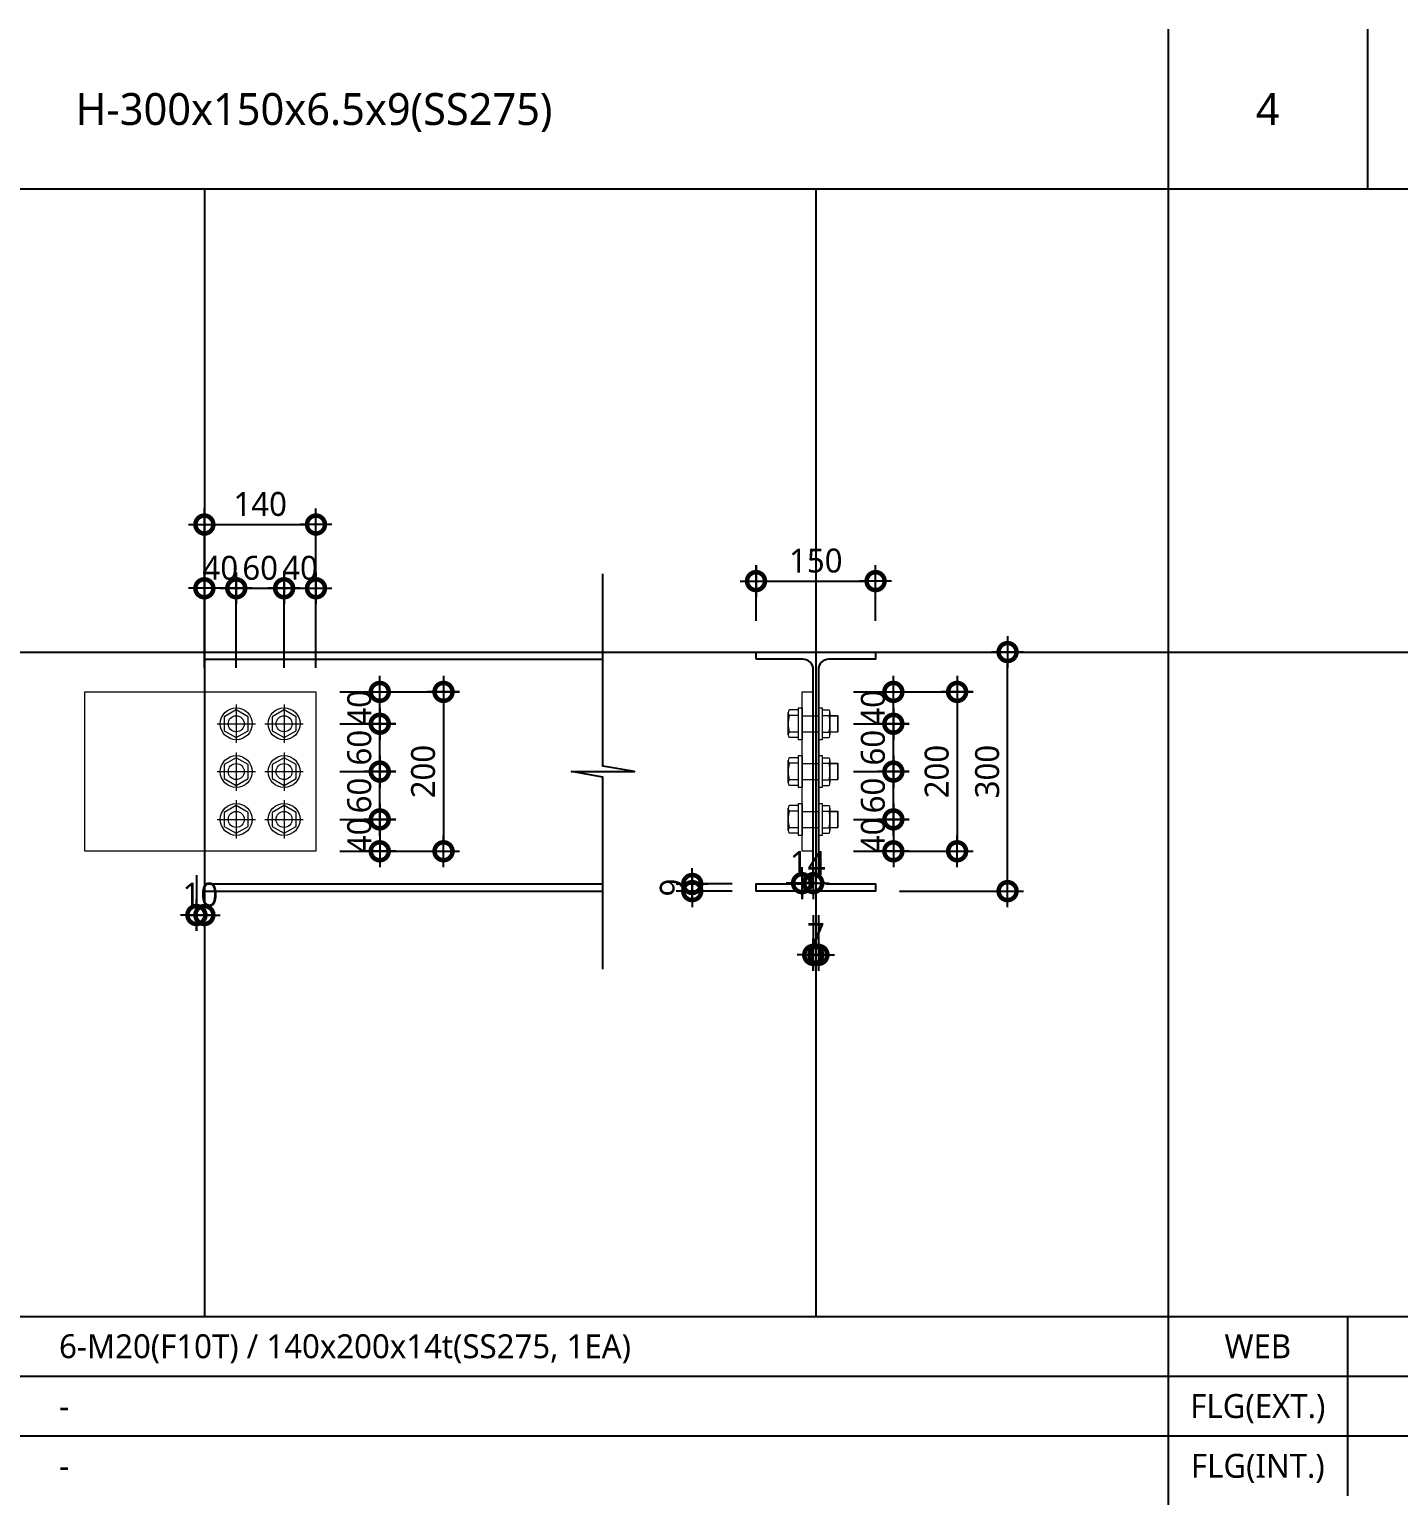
# Model space of a CAD drawing. Header units: millimetres. Extents: x 465 to 8156, y 210 to 5730.
# Drawn here: x 4189 to 5907, y 3890 to 5730 of the extents above; entities that cross this region are included whole.
import ezdxf
from ezdxf.enums import TextEntityAlignment as Align
from ezdxf.lldxf.tags import DXFTag

# ---------------------------------------------------------------- set-up
doc = ezdxf.new("R2010")
doc.units = ezdxf.units.MM
doc.header["$LTSCALE"] = 10
doc.layers.get('Defpoints').update_dxf_attribs({"color": 137})
for name, color, linetype, lineweight in [('Anchor Bolt', 4, 'Continuous', 0), ('Plate', 3, 'Continuous', 0), ('Steel-Hidden', 2, 'DASHED0', 0)]:
    doc.layers.add(name, color=color, linetype=linetype, lineweight=lineweight)
for name, color, linetype in [('DIM', 7, 'Continuous'), ('STEEL', 4, 'Continuous'), ('SYM', 6, 'Continuous'), ('TABLE', 7, 'Continuous'), ('TEXT', 3, 'Continuous')]:
    doc.layers.add(name, color=color, linetype=linetype)
doc.layers.add('TEMP', color=171, linetype='Continuous', plot=False)
doc.styles.add('S1', font='malgun.ttf')
doc.styles.add('스타일1', font='malgun.ttf')
tags = doc.linetypes.add('DASHED0', pattern=[1, 0.5, -0.5]).pattern_tags.tags
tags[6:7] = [DXFTag(74, 4), DXFTag(75, 0), DXFTag(340, '0'), DXFTag(46, 0.0), DXFTag(50, 0.0), DXFTag(44, 0.0), DXFTag(45, 0.0)]
tags[4:5] = [DXFTag(74, 4), DXFTag(75, 0), DXFTag(340, '0'), DXFTag(46, 0.0), DXFTag(50, 0.0), DXFTag(44, 0.0), DXFTag(45, 0.0)]
doc.dimstyles.new('CJA-10', dxfattribs={"dimscale": 10, "dimtxt": 3, "dimasz": 1, "dimexe": 2, "dimexo": 3, "dimgap": 1, "dimtad": 1, "dimdec": 0, "dimzin": 1, "dimdsep": 46, "dimlunit": 6, "dimtxsty": '스타일1', "dimblk": 'GAUN-DOT', "dimcen": -2, "dimdle": 2, "dimclrd": 256, "dimclre": 256, "dimclrt": 3, "dimadec": 0, "dimazin": 0, "dimtfac": 1, "dimtdec": 0, "dimtix": 1, "dimtmove": 2, "dimatfit": 3, "dimldrblk": 'DOTSMALL', "dimfxl": 1, "dimtolj": 1, "dimtzin": 1, "dimarcsym": 0})

# ---------------------------------------------------------------- blocks, each defined once
blk = doc.blocks.new('HEADED_HT_BOLT-PLAN-M20F10T')
at = {"layer": 'Anchor Bolt', "color": 1}
for p, q in [((0, 24), (0, -24)), ((-24, 0), (24, 0))]:
    blk.add_line(p, q, dxfattribs=at)
at = {"layer": 'Anchor Bolt'}
blk.add_lwpolyline([(0, 17.3), (-15, 8.7), (-15, -8.7), (0, -17.3), (15, -8.7), (15, 8.7), (0, 17.3)], dxfattribs=at)
at = {"layer": 'Anchor Bolt', "color": 8}
blk.add_circle((0, 0), 20, dxfattribs=at)
at = {"layer": 'Anchor Bolt'}
blk.add_circle((0, 0), 10, dxfattribs=at)
blk = doc.blocks.new('HEADED_HT_BOLT-HEAD-M20')
for p, q in [((-20, 0), (-20, 4.5)), ((-20, 4.5), (20, 4.5)), ((20, 0), (-20, 0)), ((-17.3, 4.5), (-17.3, 16.2)), ((-17.3, 4.5), (17.3, 4.5)), ((-13.9, 17.5), (13.9, 17.5)), ((-10.4, 4.5), (-10.4, 16.2)), ((10.4, 4.5), (10.4, 16.2)), ((17.3, 4.5), (17.3, 16.2)), ((20, 4.5), (20, 0))]:
    blk.add_line(p, q)
for centre, radius, start, end in [((-13.9, 12.2), 5.27, 48.86, 131.14), ((0, -24.7), 42.2, 75.7395, 104.2605), ((13.9, 12.2), 5.27, 48.86, 131.14)]:
    blk.add_arc(centre, radius, start, end)
blk = doc.blocks.new('HEADED_HT_BOLT-TAIL-M20')
for p, q in [((-10.5, 24), (-10, 24.5)), ((-10.5, 14.5), (-10.5, 24)), ((-10.5, 24), (10.5, 24)), ((-10, 24.5), (10, 24.5)), ((-10, 14.5), (-10, 24.5)), ((10, 24.5), (10.5, 24)), ((10, 14.5), (10, 24.5)), ((10.5, 24), (10.5, 14.5)), ((-20, 0), (-20, 4.5)), ((-20, 4.5), (20, 4.5)), ((20, 0), (-20, 0)), ((-17.3, 4.5), (-17.3, 13.5)), ((-17.3, 4.5), (17.3, 4.5)), ((-13.9, 14.5), (13.9, 14.5)), ((-10.4, 4.5), (-10.4, 13.5)), ((10.4, 4.5), (10.4, 13.5)), ((17.3, 4.5), (17.3, 13.5)), ((20, 4.5), (20, 0))]:
    blk.add_line(p, q)
for centre, radius, start, end in [((-13.9, 8), 6.5, 57.7958, 122.2042), ((0, -40), 54.5, 79.0073, 100.9927), ((13.9, 8), 6.5, 57.7958, 122.2042)]:
    blk.add_arc(centre, radius, start, end)
blk = doc.blocks.new('GAUN-DOT')
at = {"linetype": 'ByBlock'}
for p, q in [((0, -2), (0, 2)), ((2, 0), (-2, 0))]:
    blk.add_line(p, q, dxfattribs=at)
at = {"const_width": 2.25}
blk.add_lwpolyline([(0, 0.28125, 1), (0, -0.28125, 1)], format="xyb", close=True, dxfattribs=at)
blk = doc.blocks.new('*D113')
at = {"layer": 'Defpoints', "color": 0, "transparency": 16777216}
for p in [(4548.5, 4738.6), (4548.5, 4698.6), (4628.5, 4698.6)]:
    blk.add_point(p, dxfattribs=at)
at = {"layer": 'DIM', "lineweight": -2, "transparency": 16777216}
for p, q in [((4628.5, 4748.6), (4628.5, 4758.6)), ((4578.5, 4738.6), (4648.5, 4738.6)), ((4628.5, 4738.6), (4628.5, 4698.6)), ((4578.5, 4698.6), (4648.5, 4698.6)), ((4628.5, 4688.6), (4628.5, 4678.6))]:
    blk.add_line(p, q, dxfattribs=at)
at = {"layer": 'DIM', "lineweight": -2, "transparency": 16777216, "xscale": 10, "yscale": 10, "zscale": 10}
for p, rotation in [((4628.5, 4738.6), 270), ((4628.5, 4698.6), 90)]:
    blk.add_blockref('GAUN-DOT', p, dxfattribs=dict(at, rotation=rotation))
at = {"layer": 'DIM', "color": 3, "transparency": 16777216, "insert": (4603, 4718.6), "char_height": 30, "attachment_point": 5, "rotation": 90, "style": '스타일1'}
blk.add_mtext('\\A1;40', dxfattribs=at)
blk = doc.blocks.new('_DotSmall')
at = {"color": 0, "linetype": 'ByBlock', "const_width": 0.5}
blk.add_lwpolyline([(-0.0625, 0, 1), (0.0625, 0, 1)], format="xyb", close=True, dxfattribs=at)
blk = doc.blocks.new('*D114')
at = {"layer": 'Defpoints', "color": 0, "transparency": 16777216}
for p in [(4548.5, 4798.6), (4628.5, 4798.6), (4548.5, 4738.6)]:
    blk.add_point(p, dxfattribs=at)
at = {"layer": 'DIM', "lineweight": -2, "transparency": 16777216}
for p, q in [((4628.5, 4808.6), (4628.5, 4818.6)), ((4578.5, 4798.6), (4648.5, 4798.6)), ((4628.5, 4738.6), (4628.5, 4798.6)), ((4578.5, 4738.6), (4648.5, 4738.6)), ((4628.5, 4728.6), (4628.5, 4718.6))]:
    blk.add_line(p, q, dxfattribs=at)
at = {"layer": 'DIM', "lineweight": -2, "transparency": 16777216, "xscale": 10, "yscale": 10, "zscale": 10}
for p, rotation in [((4628.5, 4798.6), 270), ((4628.5, 4738.6), 90)]:
    blk.add_blockref('GAUN-DOT', p, dxfattribs=dict(at, rotation=rotation))
at = {"layer": 'DIM', "color": 3, "transparency": 16777216, "insert": (4603, 4768.6), "char_height": 30, "attachment_point": 5, "rotation": 90, "style": '스타일1'}
blk.add_mtext('\\A1;60', dxfattribs=at)
blk = doc.blocks.new('*D115')
at = {"layer": 'Defpoints', "color": 0, "transparency": 16777216}
for p in [(4548.5, 4858.6), (4628.5, 4858.6), (4548.5, 4798.6)]:
    blk.add_point(p, dxfattribs=at)
at = {"layer": 'DIM', "lineweight": -2, "transparency": 16777216}
for p, q in [((4628.5, 4868.6), (4628.5, 4878.6)), ((4578.5, 4858.6), (4648.5, 4858.6)), ((4628.5, 4798.6), (4628.5, 4858.6)), ((4578.5, 4798.6), (4648.5, 4798.6)), ((4628.5, 4788.6), (4628.5, 4778.6))]:
    blk.add_line(p, q, dxfattribs=at)
at = {"layer": 'DIM', "lineweight": -2, "transparency": 16777216, "xscale": 10, "yscale": 10, "zscale": 10}
for p, rotation in [((4628.5, 4858.6), 270), ((4628.5, 4798.6), 90)]:
    blk.add_blockref('GAUN-DOT', p, dxfattribs=dict(at, rotation=rotation))
at = {"layer": 'DIM', "color": 3, "transparency": 16777216, "insert": (4603, 4828.6), "char_height": 30, "attachment_point": 5, "rotation": 90, "style": '스타일1'}
blk.add_mtext('\\A1;60', dxfattribs=at)
blk = doc.blocks.new('*D116')
at = {"layer": 'Defpoints', "color": 0, "transparency": 16777216}
for p in [(4548.5, 4898.6), (4628.5, 4898.6), (4548.5, 4858.6)]:
    blk.add_point(p, dxfattribs=at)
at = {"layer": 'DIM', "lineweight": -2, "transparency": 16777216}
for p, q in [((4628.5, 4908.6), (4628.5, 4918.6)), ((4578.5, 4898.6), (4648.5, 4898.6)), ((4628.5, 4858.6), (4628.5, 4898.6)), ((4578.5, 4858.6), (4648.5, 4858.6)), ((4628.5, 4848.6), (4628.5, 4838.6))]:
    blk.add_line(p, q, dxfattribs=at)
at = {"layer": 'DIM', "lineweight": -2, "transparency": 16777216, "xscale": 10, "yscale": 10, "zscale": 10}
for p, rotation in [((4628.5, 4898.6), 270), ((4628.5, 4858.6), 90)]:
    blk.add_blockref('GAUN-DOT', p, dxfattribs=dict(at, rotation=rotation))
at = {"layer": 'DIM', "color": 3, "transparency": 16777216, "insert": (4603, 4878.6), "char_height": 30, "attachment_point": 5, "rotation": 90, "style": '스타일1'}
blk.add_mtext('\\A1;40', dxfattribs=at)
blk = doc.blocks.new('*D117')
at = {"layer": 'Defpoints', "color": 0, "transparency": 16777216}
for p in [(4548.5, 4898.6), (4548.5, 4698.6), (4708.5, 4698.6)]:
    blk.add_point(p, dxfattribs=at)
at = {"layer": 'DIM', "lineweight": -2, "transparency": 16777216}
for p, q in [((4578.5, 4898.6), (4728.5, 4898.6)), ((4708.5, 4888.6), (4708.5, 4708.6)), ((4578.5, 4698.6), (4728.5, 4698.6))]:
    blk.add_line(p, q, dxfattribs=at)
at = {"layer": 'DIM', "lineweight": -2, "transparency": 16777216, "xscale": 10, "yscale": 10, "zscale": 10}
for p, rotation in [((4708.5, 4898.6), 90), ((4708.5, 4698.6), 270)]:
    blk.add_blockref('GAUN-DOT', p, dxfattribs=dict(at, rotation=rotation))
at = {"layer": 'DIM', "color": 3, "transparency": 16777216, "insert": (4683, 4798.6), "char_height": 30, "attachment_point": 5, "rotation": 90, "style": '스타일1'}
blk.add_mtext('\\A1;200', dxfattribs=at)
blk = doc.blocks.new('*D118')
at = {"layer": 'Defpoints', "color": 0, "transparency": 16777216}
for p in [(4408.5, 5028.6), (4408.5, 4898.6), (4448.5, 4898.6)]:
    blk.add_point(p, dxfattribs=at)
at = {"layer": 'DIM', "lineweight": -2, "transparency": 16777216}
for p, q in [((4408.5, 4928.6), (4408.5, 5048.6)), ((4448.5, 4928.6), (4448.5, 5048.6)), ((4398.5, 5028.6), (4388.5, 5028.6)), ((4448.5, 5028.6), (4408.5, 5028.6)), ((4458.5, 5028.6), (4468.5, 5028.6))]:
    blk.add_line(p, q, dxfattribs=at)
at = {"layer": 'DIM', "lineweight": -2, "transparency": 16777216, "xscale": 10, "yscale": 10, "zscale": 10}
blk.add_blockref('GAUN-DOT', (4408.5, 5028.6), dxfattribs=at)
at = {"layer": 'DIM', "lineweight": -2, "transparency": 16777216, "xscale": 10, "yscale": 10, "zscale": 10, "rotation": 180}
blk.add_blockref('GAUN-DOT', (4448.5, 5028.6), dxfattribs=at)
at = {"layer": 'DIM', "color": 3, "transparency": 16777216, "insert": (4428.5, 5054.1), "char_height": 30, "attachment_point": 5, "style": '스타일1'}
blk.add_mtext('\\A1;40', dxfattribs=at)
blk = doc.blocks.new('*D119')
at = {"layer": 'Defpoints', "color": 0, "transparency": 16777216}
for p in [(4508.5, 5028.6), (4448.5, 4898.6), (4508.5, 4898.6)]:
    blk.add_point(p, dxfattribs=at)
at = {"layer": 'DIM', "lineweight": -2, "transparency": 16777216}
for p, q in [((4448.5, 4928.6), (4448.5, 5048.6)), ((4508.5, 4928.6), (4508.5, 5048.6)), ((4438.5, 5028.6), (4428.5, 5028.6)), ((4448.5, 5028.6), (4508.5, 5028.6)), ((4518.5, 5028.6), (4528.5, 5028.6))]:
    blk.add_line(p, q, dxfattribs=at)
at = {"layer": 'DIM', "lineweight": -2, "transparency": 16777216, "xscale": 10, "yscale": 10, "zscale": 10}
blk.add_blockref('GAUN-DOT', (4448.5, 5028.6), dxfattribs=at)
at = {"layer": 'DIM', "lineweight": -2, "transparency": 16777216, "xscale": 10, "yscale": 10, "zscale": 10, "rotation": 180}
blk.add_blockref('GAUN-DOT', (4508.5, 5028.6), dxfattribs=at)
at = {"layer": 'DIM', "color": 3, "transparency": 16777216, "insert": (4478.5, 5054.1), "char_height": 30, "attachment_point": 5, "style": '스타일1'}
blk.add_mtext('\\A1;60', dxfattribs=at)
blk = doc.blocks.new('*D120')
at = {"layer": 'Defpoints', "color": 0, "transparency": 16777216}
for p in [(4548.5, 5028.6), (4508.5, 4898.6), (4548.5, 4898.6)]:
    blk.add_point(p, dxfattribs=at)
at = {"layer": 'DIM', "lineweight": -2, "transparency": 16777216}
for p, q in [((4508.5, 4928.6), (4508.5, 5048.6)), ((4548.5, 4928.6), (4548.5, 5048.6)), ((4498.5, 5028.6), (4488.5, 5028.6)), ((4508.5, 5028.6), (4548.5, 5028.6)), ((4558.5, 5028.6), (4568.5, 5028.6))]:
    blk.add_line(p, q, dxfattribs=at)
at = {"layer": 'DIM', "lineweight": -2, "transparency": 16777216, "xscale": 10, "yscale": 10, "zscale": 10}
blk.add_blockref('GAUN-DOT', (4508.5, 5028.6), dxfattribs=at)
at = {"layer": 'DIM', "lineweight": -2, "transparency": 16777216, "xscale": 10, "yscale": 10, "zscale": 10, "rotation": 180}
blk.add_blockref('GAUN-DOT', (4548.5, 5028.6), dxfattribs=at)
at = {"layer": 'DIM', "color": 3, "transparency": 16777216, "insert": (4528.5, 5054.1), "char_height": 30, "attachment_point": 5, "style": '스타일1'}
blk.add_mtext('\\A1;40', dxfattribs=at)
blk = doc.blocks.new('*D121')
at = {"layer": 'Defpoints', "color": 0, "transparency": 16777216}
for p in [(4548.5, 5108.6), (4408.5, 4898.6), (4548.5, 4898.6)]:
    blk.add_point(p, dxfattribs=at)
at = {"layer": 'DIM', "lineweight": -2, "transparency": 16777216}
for p, q in [((4408.5, 4928.6), (4408.5, 5128.6)), ((4548.5, 4928.6), (4548.5, 5128.6)), ((4418.5, 5108.6), (4538.5, 5108.6))]:
    blk.add_line(p, q, dxfattribs=at)
at = {"layer": 'DIM', "lineweight": -2, "transparency": 16777216, "xscale": 10, "yscale": 10, "zscale": 10, "rotation": 180}
blk.add_blockref('GAUN-DOT', (4408.5, 5108.6), dxfattribs=at)
at = {"layer": 'DIM', "lineweight": -2, "transparency": 16777216, "xscale": 10, "yscale": 10, "zscale": 10}
blk.add_blockref('GAUN-DOT', (4548.5, 5108.6), dxfattribs=at)
at = {"layer": 'DIM', "color": 3, "transparency": 16777216, "insert": (4478.5, 5134.2), "char_height": 30, "attachment_point": 5, "style": '스타일1'}
blk.add_mtext('\\A1;140', dxfattribs=at)
blk = doc.blocks.new('*D122')
at = {"layer": 'Defpoints', "color": 0, "transparency": 16777216}
for p in [(4398.5, 4698.6), (4408.5, 4698.6), (4398.5, 4618.6)]:
    blk.add_point(p, dxfattribs=at)
at = {"layer": 'DIM', "lineweight": -2, "transparency": 16777216}
for p, q in [((4398.5, 4668.6), (4398.5, 4598.6)), ((4408.5, 4668.6), (4408.5, 4598.6)), ((4388.5, 4618.6), (4378.5, 4618.6)), ((4408.5, 4618.6), (4398.5, 4618.6)), ((4418.5, 4618.6), (4428.5, 4618.6))]:
    blk.add_line(p, q, dxfattribs=at)
at = {"layer": 'DIM', "lineweight": -2, "transparency": 16777216, "xscale": 10, "yscale": 10, "zscale": 10}
blk.add_blockref('GAUN-DOT', (4398.5, 4618.6), dxfattribs=at)
at = {"layer": 'DIM', "lineweight": -2, "transparency": 16777216, "xscale": 10, "yscale": 10, "zscale": 10, "rotation": 180}
blk.add_blockref('GAUN-DOT', (4408.5, 4618.6), dxfattribs=at)
at = {"layer": 'DIM', "color": 3, "transparency": 16777216, "insert": (4403.5, 4644.2), "char_height": 30, "attachment_point": 5, "style": '스타일1'}
blk.add_mtext('\\A1;10', dxfattribs=at)
blk = doc.blocks.new('*D123')
at = {"layer": 'Defpoints', "color": 0, "transparency": 16777216}
for p in [(5192.8, 4738.6), (5192.8, 4698.6), (5272.8, 4698.6)]:
    blk.add_point(p, dxfattribs=at)
at = {"layer": 'DIM', "lineweight": -2, "transparency": 16777216}
for p, q in [((5272.8, 4748.6), (5272.8, 4758.6)), ((5222.8, 4738.6), (5292.8, 4738.6)), ((5272.8, 4738.6), (5272.8, 4698.6)), ((5222.8, 4698.6), (5292.8, 4698.6)), ((5272.8, 4688.6), (5272.8, 4678.6))]:
    blk.add_line(p, q, dxfattribs=at)
at = {"layer": 'DIM', "lineweight": -2, "transparency": 16777216, "xscale": 10, "yscale": 10, "zscale": 10}
for p, rotation in [((5272.8, 4738.6), 270), ((5272.8, 4698.6), 90)]:
    blk.add_blockref('GAUN-DOT', p, dxfattribs=dict(at, rotation=rotation))
at = {"layer": 'DIM', "color": 3, "transparency": 16777216, "insert": (5247.3, 4718.6), "char_height": 30, "attachment_point": 5, "rotation": 90, "style": '스타일1'}
blk.add_mtext('\\A1;40', dxfattribs=at)
blk = doc.blocks.new('*D124')
at = {"layer": 'Defpoints', "color": 0, "transparency": 16777216}
for p in [(5192.8, 4798.6), (5272.8, 4798.6), (5192.8, 4738.6)]:
    blk.add_point(p, dxfattribs=at)
at = {"layer": 'DIM', "lineweight": -2, "transparency": 16777216}
for p, q in [((5272.8, 4808.6), (5272.8, 4818.6)), ((5222.8, 4798.6), (5292.8, 4798.6)), ((5272.8, 4738.6), (5272.8, 4798.6)), ((5222.8, 4738.6), (5292.8, 4738.6)), ((5272.8, 4728.6), (5272.8, 4718.6))]:
    blk.add_line(p, q, dxfattribs=at)
at = {"layer": 'DIM', "lineweight": -2, "transparency": 16777216, "xscale": 10, "yscale": 10, "zscale": 10}
for p, rotation in [((5272.8, 4798.6), 270), ((5272.8, 4738.6), 90)]:
    blk.add_blockref('GAUN-DOT', p, dxfattribs=dict(at, rotation=rotation))
at = {"layer": 'DIM', "color": 3, "transparency": 16777216, "insert": (5247.3, 4768.6), "char_height": 30, "attachment_point": 5, "rotation": 90, "style": '스타일1'}
blk.add_mtext('\\A1;60', dxfattribs=at)
blk = doc.blocks.new('*D125')
at = {"layer": 'Defpoints', "color": 0, "transparency": 16777216}
for p in [(5192.8, 4858.6), (5272.8, 4858.6), (5192.8, 4798.6)]:
    blk.add_point(p, dxfattribs=at)
at = {"layer": 'DIM', "lineweight": -2, "transparency": 16777216}
for p, q in [((5272.8, 4868.6), (5272.8, 4878.6)), ((5222.8, 4858.6), (5292.8, 4858.6)), ((5272.8, 4798.6), (5272.8, 4858.6)), ((5222.8, 4798.6), (5292.8, 4798.6)), ((5272.8, 4788.6), (5272.8, 4778.6))]:
    blk.add_line(p, q, dxfattribs=at)
at = {"layer": 'DIM', "lineweight": -2, "transparency": 16777216, "xscale": 10, "yscale": 10, "zscale": 10}
for p, rotation in [((5272.8, 4858.6), 270), ((5272.8, 4798.6), 90)]:
    blk.add_blockref('GAUN-DOT', p, dxfattribs=dict(at, rotation=rotation))
at = {"layer": 'DIM', "color": 3, "transparency": 16777216, "insert": (5247.3, 4828.6), "char_height": 30, "attachment_point": 5, "rotation": 90, "style": '스타일1'}
blk.add_mtext('\\A1;60', dxfattribs=at)
blk = doc.blocks.new('*D126')
at = {"layer": 'Defpoints', "color": 0, "transparency": 16777216}
for p in [(5192.8, 4898.6), (5272.8, 4898.6), (5192.8, 4858.6)]:
    blk.add_point(p, dxfattribs=at)
at = {"layer": 'DIM', "lineweight": -2, "transparency": 16777216}
for p, q in [((5272.8, 4908.6), (5272.8, 4918.6)), ((5222.8, 4898.6), (5292.8, 4898.6)), ((5272.8, 4858.6), (5272.8, 4898.6)), ((5222.8, 4858.6), (5292.8, 4858.6)), ((5272.8, 4848.6), (5272.8, 4838.6))]:
    blk.add_line(p, q, dxfattribs=at)
at = {"layer": 'DIM', "lineweight": -2, "transparency": 16777216, "xscale": 10, "yscale": 10, "zscale": 10}
for p, rotation in [((5272.8, 4898.6), 270), ((5272.8, 4858.6), 90)]:
    blk.add_blockref('GAUN-DOT', p, dxfattribs=dict(at, rotation=rotation))
at = {"layer": 'DIM', "color": 3, "transparency": 16777216, "insert": (5247.3, 4878.6), "char_height": 30, "attachment_point": 5, "rotation": 90, "style": '스타일1'}
blk.add_mtext('\\A1;40', dxfattribs=at)
blk = doc.blocks.new('*D127')
at = {"layer": 'Defpoints', "color": 0, "transparency": 16777216}
for p in [(5192.8, 4898.6), (5192.8, 4698.6), (5352.8, 4698.6)]:
    blk.add_point(p, dxfattribs=at)
at = {"layer": 'DIM', "lineweight": -2, "transparency": 16777216}
for p, q in [((5222.8, 4898.6), (5372.8, 4898.6)), ((5352.8, 4888.6), (5352.8, 4708.6)), ((5222.8, 4698.6), (5372.8, 4698.6))]:
    blk.add_line(p, q, dxfattribs=at)
at = {"layer": 'DIM', "lineweight": -2, "transparency": 16777216, "xscale": 10, "yscale": 10, "zscale": 10}
for p, rotation in [((5352.8, 4898.6), 90), ((5352.8, 4698.6), 270)]:
    blk.add_blockref('GAUN-DOT', p, dxfattribs=dict(at, rotation=rotation))
at = {"layer": 'DIM', "color": 3, "transparency": 16777216, "insert": (5327.3, 4798.6), "char_height": 30, "attachment_point": 5, "rotation": 90, "style": '스타일1'}
blk.add_mtext('\\A1;200', dxfattribs=at)
blk = doc.blocks.new('*D128')
at = {"layer": 'Defpoints', "color": 0, "transparency": 16777216}
for p in [(5158.3, 4698.6), (5172.3, 4698.6), (5158.3, 4658.6)]:
    blk.add_point(p, dxfattribs=at)
at = {"layer": 'DIM', "lineweight": -2, "transparency": 16777216}
for p, q in [((5148.3, 4658.6), (5138.3, 4658.6)), ((5158.3, 4668.6), (5158.3, 4638.6)), ((5172.3, 4658.6), (5158.3, 4658.6)), ((5172.3, 4668.6), (5172.3, 4638.6)), ((5182.3, 4658.6), (5192.3, 4658.6))]:
    blk.add_line(p, q, dxfattribs=at)
at = {"layer": 'DIM', "lineweight": -2, "transparency": 16777216, "xscale": 10, "yscale": 10, "zscale": 10}
blk.add_blockref('GAUN-DOT', (5158.3, 4658.6), dxfattribs=at)
at = {"layer": 'DIM', "lineweight": -2, "transparency": 16777216, "xscale": 10, "yscale": 10, "zscale": 10, "rotation": 180}
blk.add_blockref('GAUN-DOT', (5172.3, 4658.6), dxfattribs=at)
at = {"layer": 'DIM', "color": 3, "transparency": 16777216, "insert": (5165.3, 4683.9), "char_height": 30, "attachment_point": 5, "style": '스타일1'}
blk.add_mtext('\\A1;14', dxfattribs=at)
blk = doc.blocks.new('*D129')
at = {"layer": 'Defpoints', "color": 0, "transparency": 16777216}
for p in [(5250.5, 5037.6), (5100.5, 4957.6), (5250.5, 4957.6)]:
    blk.add_point(p, dxfattribs=at)
at = {"layer": 'DIM', "lineweight": -2, "transparency": 16777216}
for p, q in [((5100.5, 4987.6), (5100.5, 5057.6)), ((5250.5, 4987.6), (5250.5, 5057.6)), ((5110.5, 5037.6), (5240.5, 5037.6))]:
    blk.add_line(p, q, dxfattribs=at)
at = {"layer": 'DIM', "lineweight": -2, "transparency": 16777216, "xscale": 10, "yscale": 10, "zscale": 10, "rotation": 180}
blk.add_blockref('GAUN-DOT', (5100.5, 5037.6), dxfattribs=at)
at = {"layer": 'DIM', "lineweight": -2, "transparency": 16777216, "xscale": 10, "yscale": 10, "zscale": 10}
blk.add_blockref('GAUN-DOT', (5250.5, 5037.6), dxfattribs=at)
at = {"layer": 'DIM', "color": 3, "transparency": 16777216, "insert": (5175.5, 5063.2), "char_height": 30, "attachment_point": 5, "style": '스타일1'}
blk.add_mtext('\\A1;150', dxfattribs=at)
blk = doc.blocks.new('*D130')
at = {"layer": 'Defpoints', "color": 0, "transparency": 16777216}
for p in [(5250.5, 4948.6), (5416.1, 4948.6), (5250.5, 4648.6)]:
    blk.add_point(p, dxfattribs=at)
at = {"layer": 'DIM', "lineweight": -2, "transparency": 16777216}
for p, q in [((5280.5, 4948.6), (5436.1, 4948.6)), ((5416.1, 4658.6), (5416.1, 4938.6)), ((5280.5, 4648.6), (5436.1, 4648.6))]:
    blk.add_line(p, q, dxfattribs=at)
at = {"layer": 'DIM', "lineweight": -2, "transparency": 16777216, "xscale": 10, "yscale": 10, "zscale": 10}
for p, rotation in [((5416.1, 4948.6), 90), ((5416.1, 4648.6), 270)]:
    blk.add_blockref('GAUN-DOT', p, dxfattribs=dict(at, rotation=rotation))
at = {"layer": 'DIM', "color": 3, "transparency": 16777216, "insert": (5390.6, 4798.6), "char_height": 30, "attachment_point": 5, "rotation": 90, "style": '스타일1'}
blk.add_mtext('\\A1;300', dxfattribs=at)
blk = doc.blocks.new('*D131')
at = {"layer": 'Defpoints', "color": 0, "transparency": 16777216}
for p in [(5100.5, 4657.6), (5020.5, 4648.6), (5100.5, 4648.6)]:
    blk.add_point(p, dxfattribs=at)
at = {"layer": 'DIM', "lineweight": -2, "transparency": 16777216}
for p, q in [((5020.5, 4667.6), (5020.5, 4677.6)), ((5070.5, 4657.6), (5000.5, 4657.6)), ((5020.5, 4657.6), (5020.5, 4648.6)), ((5070.5, 4648.6), (5000.5, 4648.6)), ((5020.5, 4638.6), (5020.5, 4628.6))]:
    blk.add_line(p, q, dxfattribs=at)
at = {"layer": 'DIM', "lineweight": -2, "transparency": 16777216, "xscale": 10, "yscale": 10, "zscale": 10}
for p, rotation in [((5020.5, 4657.6), 270), ((5020.5, 4648.6), 90)]:
    blk.add_blockref('GAUN-DOT', p, dxfattribs=dict(at, rotation=rotation))
at = {"layer": 'DIM', "color": 3, "transparency": 16777216, "insert": (4995, 4653.1), "char_height": 30, "attachment_point": 5, "rotation": 90, "style": '스타일1'}
blk.add_mtext('\\A1;9', dxfattribs=at)
blk = doc.blocks.new('*D132')
at = {"layer": 'Defpoints', "color": 0, "transparency": 16777216}
for p in [(5172.3, 4648.6), (5178.8, 4648.6), (5178.8, 4568.6)]:
    blk.add_point(p, dxfattribs=at)
at = {"layer": 'DIM', "lineweight": -2, "transparency": 16777216}
for p, q in [((5172.3, 4618.6), (5172.3, 4548.6)), ((5178.8, 4618.6), (5178.8, 4548.6)), ((5162.3, 4568.6), (5152.3, 4568.6)), ((5172.3, 4568.6), (5178.8, 4568.6)), ((5188.8, 4568.6), (5198.8, 4568.6))]:
    blk.add_line(p, q, dxfattribs=at)
at = {"layer": 'DIM', "lineweight": -2, "transparency": 16777216, "xscale": 10, "yscale": 10, "zscale": 10}
blk.add_blockref('GAUN-DOT', (5172.3, 4568.6), dxfattribs=at)
at = {"layer": 'DIM', "lineweight": -2, "transparency": 16777216, "xscale": 10, "yscale": 10, "zscale": 10, "rotation": 180}
blk.add_blockref('GAUN-DOT', (5178.8, 4568.6), dxfattribs=at)
at = {"layer": 'DIM', "color": 3, "transparency": 16777216, "insert": (5175.5, 4593.6), "char_height": 30, "attachment_point": 5, "style": '스타일1'}
blk.add_mtext('\\A1;7', dxfattribs=at)

msp = doc.modelspace()

# ---------------------------------------------------------------- linework, layer by layer
at = {"layer": 'Anchor Bolt', "linetype": 'DASHED0'}
for p, q in [((5158.3, 4868.6), (5178.8, 4868.6)), ((5158.3, 4868.6), (5178.8, 4868.6)), ((5158.3, 4848.6), (5178.8, 4848.6)), ((5158.3, 4848.6), (5178.8, 4848.6)), ((5158.3, 4808.6), (5178.8, 4808.6)), ((5158.3, 4808.6), (5178.8, 4808.6)), ((5158.3, 4788.6), (5178.8, 4788.6)), ((5158.3, 4788.6), (5178.8, 4788.6)), ((5158.3, 4748.6), (5178.8, 4748.6)), ((5158.3, 4748.6), (5178.8, 4748.6)), ((5158.3, 4728.6), (5178.8, 4728.6)), ((5158.3, 4728.6), (5178.8, 4728.6))]:
    msp.add_line(p, q, dxfattribs=at)
at = {"layer": 'Plate'}
for points in [[(4258.5, 4698.6), (4258.5, 4898.6), (4548.5, 4898.6), (4548.5, 4698.6), (4258.5, 4698.6)], [(5172.3, 4698.6), (5158.3, 4698.6), (5158.3, 4898.6), (5172.3, 4898.6)]]:
    msp.add_lwpolyline(points, dxfattribs=at)
at = {"layer": 'STEEL'}
for p, q in [((4408.5, 4948.6), (4908.5, 4948.6)), ((4408.5, 4948.6), (4408.5, 4898.6)), ((4408.5, 4939.6), (4908.5, 4939.6)), ((4408.5, 4698.6), (4408.5, 4648.6)), ((4408.5, 4657.6), (4908.5, 4657.6)), ((4408.5, 4648.6), (4908.5, 4648.6))]:
    msp.add_line(p, q, dxfattribs=at)
msp.add_lwpolyline([(5100.5, 4939.6), (5100.5, 4948.6), (5250.5, 4948.6), (5250.5, 4939.6), (5191.8, 4939.6, 0.414214), (5178.8, 4926.6), (5178.8, 4670.6, 0.414214), (5191.8, 4657.6), (5250.5, 4657.6), (5250.5, 4648.6), (5100.5, 4648.6), (5100.5, 4657.6), (5159.3, 4657.6, 0.414214), (5172.3, 4670.6), (5172.3, 4926.6, 0.414214), (5159.3, 4939.6), (5100.5, 4939.6)], format="xyb", dxfattribs=at)
at = {"layer": 'Steel-Hidden'}
msp.add_line((4408.5, 4898.6), (4408.5, 4698.6), dxfattribs=at)
at = {"layer": 'SYM'}
msp.add_lwpolyline([(4908.5, 4550.6), (4908.5, 4791.6), (4868.9, 4798.6), (4948.1, 4798.6), (4908.5, 4805.6), (4908.5, 5046.6)], dxfattribs=at)
at = {"layer": 'TABLE', "color": 3}
msp.add_line((5617.5, 5730), (5617.5, 210), dxfattribs=at)
at = {"layer": 'TABLE', "color": 4}
for p, q in [((5867.5, 5730), (5867.5, 5530)), ((465, 5530), (7335, 5530))]:
    msp.add_line(p, q, dxfattribs=at)
at = {"layer": 'TABLE', "color": 6}
for p, q in [((3900, 4115), (5617.5, 4115)), ((5617.5, 4115), (7335, 4115)), ((5842.5, 4115), (5842.5, 3890)), ((3900, 4040), (5617.5, 4040)), ((5617.5, 4040), (7335, 4040)), ((3900, 3965), (5617.5, 3965)), ((5617.5, 3965), (7335, 3965))]:
    msp.add_line(p, q, dxfattribs=at)
at = {"layer": 'TEMP'}
for p, q in [((4408.5, 5530), (4408.5, 4115)), ((5175.5, 5530), (5175.5, 4115)), ((465, 4948.6), (7335, 4948.6))]:
    msp.add_line(p, q, dxfattribs=at)

# ---------------------------------------------------------------- block references
at = {"layer": 'Anchor Bolt'}
for p in [(4448.5, 4858.6), (4508.5, 4858.6), (4448.5, 4798.6), (4508.5, 4798.6), (4448.5, 4738.6), (4508.5, 4738.6)]:
    msp.add_blockref('HEADED_HT_BOLT-PLAN-M20F10T', p, dxfattribs=at)
for name, p, rotation in [('HEADED_HT_BOLT-HEAD-M20', (5158.3, 4858.6), 90), ('HEADED_HT_BOLT-HEAD-M20', (5158.3, 4858.6), 90), ('HEADED_HT_BOLT-TAIL-M20', (5178.8, 4858.6), 270), ('HEADED_HT_BOLT-TAIL-M20', (5178.8, 4858.6), 270), ('HEADED_HT_BOLT-HEAD-M20', (5158.3, 4798.6), 90), ('HEADED_HT_BOLT-HEAD-M20', (5158.3, 4798.6), 90), ('HEADED_HT_BOLT-TAIL-M20', (5178.8, 4798.6), 270), ('HEADED_HT_BOLT-TAIL-M20', (5178.8, 4798.6), 270), ('HEADED_HT_BOLT-HEAD-M20', (5158.3, 4738.6), 90), ('HEADED_HT_BOLT-HEAD-M20', (5158.3, 4738.6), 90), ('HEADED_HT_BOLT-TAIL-M20', (5178.8, 4738.6), 270), ('HEADED_HT_BOLT-TAIL-M20', (5178.8, 4738.6), 270)]:
    msp.add_blockref(name, p, dxfattribs=dict(at, rotation=rotation))

# ---------------------------------------------------------------- texts
at = {"layer": 'TEXT', "linetype": 'ByBlock', "style": '스타일1'}
msp.add_text('H-300x150x6.5x9(SS275)', height=40, dxfattribs=at).set_placement((4247, 5630), align=Align.MIDDLE_LEFT)
at = {"layer": 'TEXT', "color": 6, "linetype": 'ByBlock', "style": '스타일1'}
msp.add_text('4', height=40, dxfattribs=at).set_placement((5742.5, 5630), align=Align.MIDDLE_CENTER)
at = {"layer": 'TEXT', "style": 'S1'}
for s, p in [('6-M20(F10T) / 140x200x14t(SS275, 1EA)', (4226.2, 4077.5)), ('-', (4226.2, 4002.5)), ('-', (4226.2, 4002.5)), ('-', (4226.2, 3927.5)), ('-', (4226.2, 3927.5))]:
    msp.add_text(s, height=30, dxfattribs=at).set_placement(p, align=Align.MIDDLE_LEFT)
for s, p in [('WEB', (5730, 4077.5)), ('FLG(EXT.)', (5730, 4002.5)), ('FLG(INT.)', (5730, 3927.5))]:
    msp.add_text(s, height=30, dxfattribs=at).set_placement(p, align=Align.MIDDLE_CENTER)

# ---------------------------------------------------------------- dimensions: what is measured, and where the dimension line sits
at = {"layer": 'DIM'}
for p1, p2, distance, picture, middle in [((4408.5, 4898.6), (4548.5, 4898.6), 210, '*D121', (4478.5, 5134.2)), ((5100.5, 4957.6), (5250.5, 4957.6), 80, '*D129', (5175.5, 5063.2)), ((4448.5, 4898.6), (4408.5, 4898.6), -130, '*D118', (4428.5, 5054.1)), ((4448.5, 4898.6), (4508.5, 4898.6), 130, '*D119', (4478.5, 5054.1)), ((4508.5, 4898.6), (4548.5, 4898.6), 130, '*D120', (4528.5, 5054.1)), ((5250.5, 4648.6), (5250.5, 4948.6), -165.6, '*D130', (5390.6, 4798.6)), ((4548.5, 4858.6), (4548.5, 4898.6), -80, '*D116', (4603, 4878.6)), ((4548.5, 4898.6), (4548.5, 4698.6), 160, '*D117', (4683, 4798.6)), ((5192.8, 4858.6), (5192.8, 4898.6), -80, '*D126', (5247.3, 4878.6)), ((5192.8, 4898.6), (5192.8, 4698.6), 160, '*D127', (5327.3, 4798.6)), ((4548.5, 4798.6), (4548.5, 4858.6), -80, '*D115', (4603, 4828.6)), ((5192.8, 4798.6), (5192.8, 4858.6), -80, '*D125', (5247.3, 4828.6)), ((4548.5, 4738.6), (4548.5, 4798.6), -80, '*D114', (4603, 4768.6)), ((5192.8, 4738.6), (5192.8, 4798.6), -80, '*D124', (5247.3, 4768.6)), ((4548.5, 4738.6), (4548.5, 4698.6), 80, '*D113', (4603, 4718.6)), ((5192.8, 4738.6), (5192.8, 4698.6), 80, '*D123', (5247.3, 4718.6)), ((4408.5, 4698.6), (4398.5, 4698.6), 80, '*D122', (4403.5, 4644.2)), ((5172.3, 4698.6), (5158.3, 4698.6), 40, '*D128', (5165.3, 4683.9)), ((5100.5, 4657.6), (5100.5, 4648.6), -80, '*D131', (4995, 4653.1)), ((5172.2500074, 4648.5825451), (5178.7500074, 4648.5825451), -80, '*D132', (5175.5000074, 4593.5825451))]:
    dim = msp.add_aligned_dim(p1=p1, p2=p2, distance=distance, dimstyle='CJA-10', dxfattribs=at)
    dim.commit()
    dim.dimension.update_dxf_attribs({"geometry": picture, "text_midpoint": middle})

doc.saveas('drawing.dxf')
